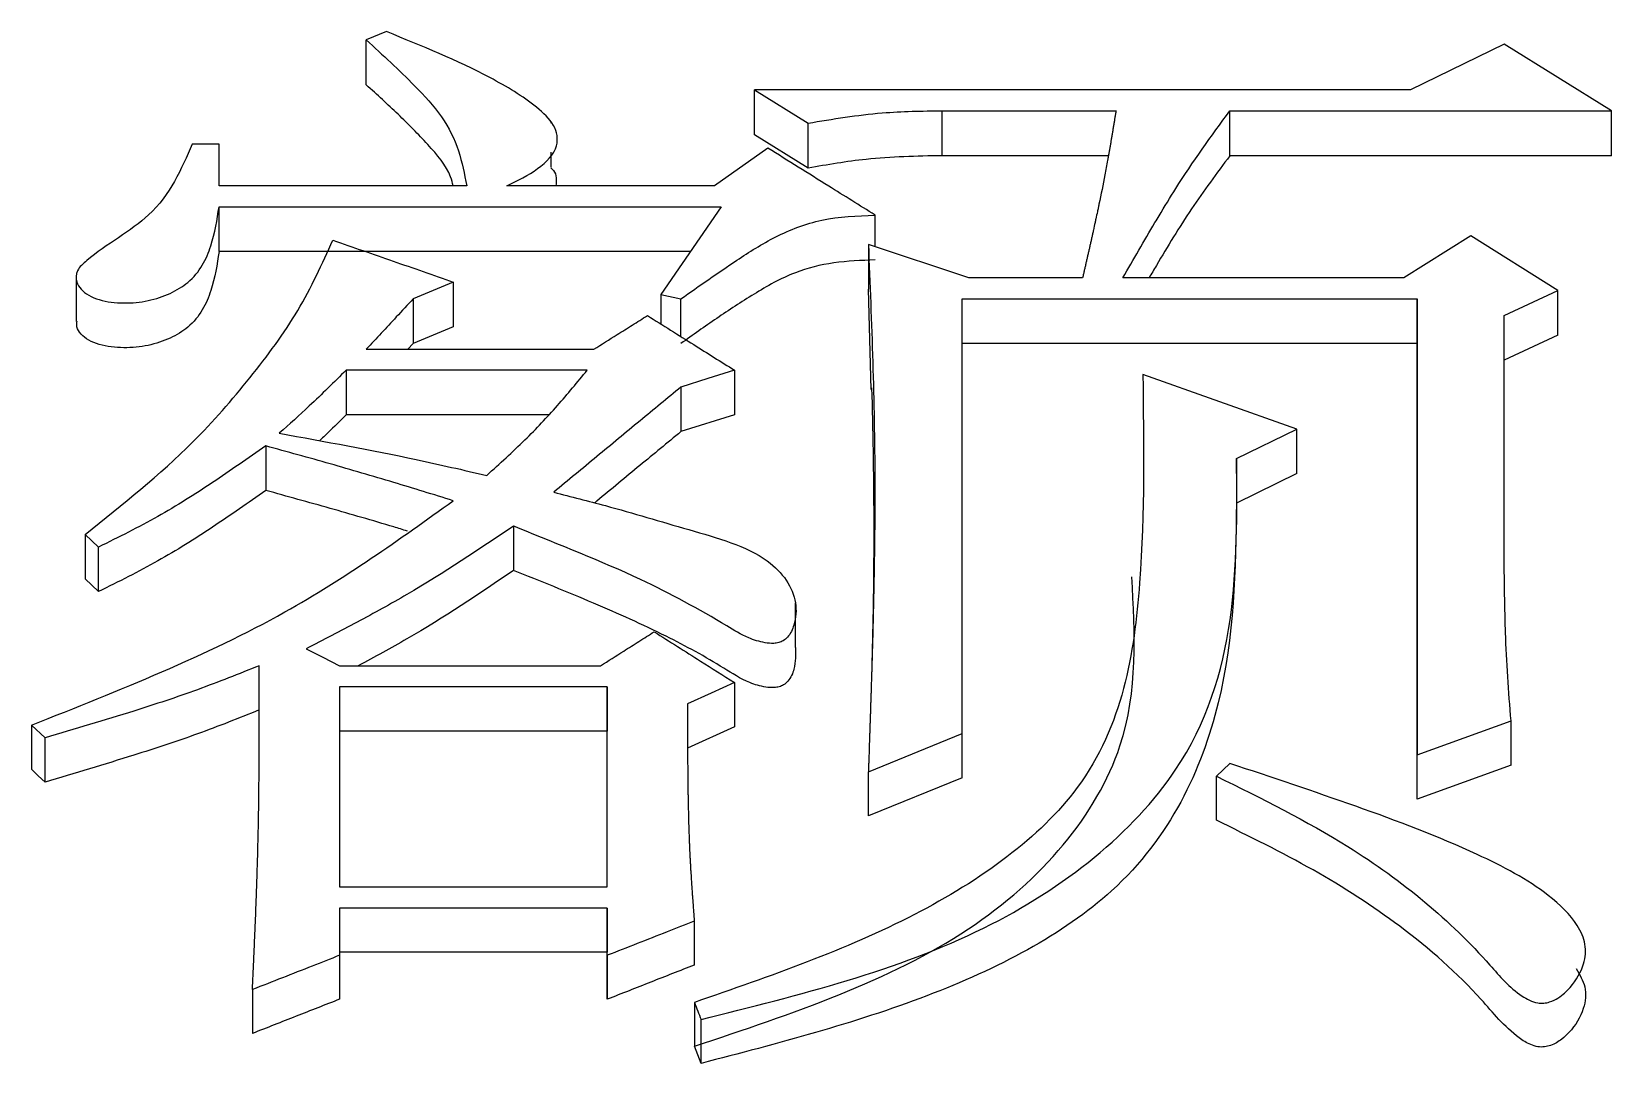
# Model space of a CAD drawing. Header units: millimetres. Extents: x 1852 to 4288, y 681 to 2404.
# Drawn here: x 2410.389 to 2412.942, y 2190.349 to 2192.015 of the extents above; entities that cross this region are included whole.
import ezdxf

# ---------------------------------------------------------------- set-up
doc = ezdxf.new("R2010")
doc.units = ezdxf.units.MM

msp = doc.modelspace()

# ---------------------------------------------------------------- linework, layer by layer
at = {"color": 7, "linetype": 'Continuous', "lineweight": 25}
for p, q in [((2410.9624, 2192.0151), (2410.93, 2192.0017)), ((2410.93, 2191.9289), (2410.93, 2192.0017)), ((2412.7689, 2191.9949), (2412.6175, 2191.921)), ((2412.942, 2191.8873), (2412.7689, 2191.9949)), ((2411.5574, 2191.921), (2411.6439, 2191.8672)), ((2411.5574, 2191.8483), (2411.5574, 2191.921)), ((2411.8603, 2191.8874), (2412.1415, 2191.8874)), ((2411.8603, 2191.8147), (2411.8603, 2191.8874)), ((2412.3254, 2191.8874), (2412.942, 2191.8873)), ((2412.3254, 2191.8147), (2412.3254, 2191.8874)), ((2412.942, 2191.8147), (2412.942, 2191.8873)), ((2411.2289, 2191.8673), (2411.2289, 2191.8688)), ((2411.6439, 2191.7946), (2411.5574, 2191.8483)), ((2411.6439, 2191.7946), (2411.6439, 2191.8672)), ((2410.692, 2191.8335), (2410.6487, 2191.8335)), ((2410.692, 2191.7661), (2410.692, 2191.8335)), ((2411.2289, 2191.7961), (2411.2289, 2191.8206)), ((2411.579, 2191.8268), (2411.4925, 2191.7661)), ((2412.1292, 2191.8147), (2411.8603, 2191.8147)), ((2412.942, 2191.8147), (2412.3254, 2191.8147)), ((2411.0922, 2191.7661), (2410.692, 2191.7661)), ((2411.4925, 2191.7661), (2411.1571, 2191.7661)), ((2410.692, 2191.6599), (2410.692, 2191.7323)), ((2411.5033, 2191.7323), (2411.406, 2191.5904)), ((2411.7521, 2191.6679), (2411.7521, 2191.7188)), ((2411.9036, 2191.6174), (2411.7413, 2191.6715)), ((2411.7413, 2191.6715), (2411.7413, 2191.5992)), ((2412.7148, 2191.6851), (2412.6067, 2191.6174)), ((2412.8555, 2191.5971), (2412.7148, 2191.6851)), ((2411.4536, 2191.6599), (2410.692, 2191.6599)), ((2410.461, 2191.6197), (2410.461, 2191.547)), ((2412.0874, 2191.6174), (2411.9036, 2191.6174)), ((2412.6067, 2191.6174), (2412.1523, 2191.6174)), ((2411.0706, 2191.6107), (2411.0706, 2191.5384)), ((2411.406, 2191.5904), (2411.4384, 2191.5836)), ((2411.406, 2191.5904), (2411.406, 2191.543)), ((2411.746, 2191.437), (2411.7413, 2191.5992)), ((2412.7689, 2191.5565), (2412.8555, 2191.5971)), ((2412.8555, 2191.5249), (2412.8555, 2191.5971)), ((2411.0057, 2191.5836), (2411.0057, 2191.5114)), ((2411.8927, 2191.5836), (2412.6283, 2191.5836)), ((2411.8927, 2190.8815), (2411.8927, 2191.5836)), ((2412.6283, 2191.5836), (2412.6283, 2190.8472)), ((2412.6283, 2191.5114), (2412.6283, 2191.5836)), ((2411.0706, 2191.5384), (2411.0057, 2191.5114)), ((2412.7689, 2191.1416), (2412.7689, 2191.5565)), ((2412.8555, 2191.5249), (2412.7689, 2191.4843)), ((2410.93, 2191.5023), (2411.2978, 2191.5023)), ((2411.0057, 2191.5114), (2410.9973, 2191.5023)), ((2412.6283, 2191.5114), (2411.8927, 2191.5114)), ((2412.6283, 2190.7759), (2412.6283, 2191.5114)), ((2411.287, 2191.4684), (2410.8975, 2191.4684)), ((2410.8975, 2191.4684), (2410.8975, 2191.3963)), ((2411.5249, 2191.4684), (2411.5249, 2191.3963)), ((2412.4336, 2191.3733), (2412.1848, 2191.4616)), ((2411.4384, 2191.4412), (2411.4384, 2191.3692)), ((2411.2247, 2191.3963), (2410.8975, 2191.3963)), ((2411.5249, 2191.3963), (2411.4384, 2191.3692)), ((2412.3362, 2191.3257), (2412.4336, 2191.3733)), ((2412.4336, 2191.3013), (2412.4336, 2191.3733)), ((2410.7677, 2191.3461), (2410.7677, 2191.2742)), ((2412.3362, 2191.3257), (2412.3362, 2191.2538)), ((2412.4336, 2191.3013), (2412.3362, 2191.2538)), ((2410.4757, 2191.2031), (2410.4973, 2191.1826)), ((2410.4973, 2191.1109), (2410.4973, 2191.1826)), ((2411.6235, 2191.0204), (2411.6235, 2191.0928)), ((2410.8867, 2190.9912), (2411.3086, 2190.9912)), ((2410.8867, 2190.9569), (2410.8867, 2190.6339)), ((2411.3194, 2190.9569), (2410.8867, 2190.9569)), ((2411.3194, 2190.6339), (2411.3194, 2190.9569)), ((2411.3194, 2190.9569), (2411.3194, 2190.8855)), ((2411.525, 2190.9638), (2411.525, 2190.8924)), ((2410.7569, 2190.9058), (2410.7569, 2190.9197)), ((2412.6283, 2190.8472), (2412.7798, 2190.9021)), ((2412.7798, 2190.8307), (2412.7798, 2190.9021)), ((2410.3891, 2190.8953), (2410.4108, 2190.8747)), ((2410.3891, 2190.8953), (2410.3891, 2190.8239)), ((2410.4108, 2190.8033), (2410.4108, 2190.8747)), ((2411.3194, 2190.8855), (2410.8867, 2190.8855)), ((2411.3194, 2190.6339), (2411.3194, 2190.8855)), ((2411.525, 2190.8924), (2411.4492, 2190.8581)), ((2411.7413, 2190.8197), (2411.8927, 2190.8815)), ((2411.8927, 2190.8102), (2411.8927, 2190.8815)), ((2412.6283, 2190.7759), (2412.6283, 2190.8472)), ((2412.7798, 2190.8307), (2412.6283, 2190.7759)), ((2411.7413, 2190.7485), (2411.7413, 2190.8197)), ((2411.8927, 2190.8102), (2411.7413, 2190.7485)), ((2412.3038, 2190.7416), (2412.3038, 2190.8128)), ((2410.8867, 2190.6339), (2411.3194, 2190.6339)), ((2411.3194, 2190.5994), (2410.8867, 2190.5994)), ((2410.8867, 2190.5994), (2410.8867, 2190.5235)), ((2411.3194, 2190.5235), (2411.3194, 2190.5994)), ((2411.3194, 2190.5994), (2411.3194, 2190.5284)), ((2411.46, 2190.5787), (2411.46, 2190.5078)), ((2412.8857, 2190.5726), (2412.8857, 2190.5735)), ((2411.3194, 2190.5284), (2410.8867, 2190.5284)), ((2410.8867, 2190.5235), (2410.8867, 2190.4526)), ((2411.3194, 2190.4526), (2411.3194, 2190.5284)), ((2411.3194, 2190.5235), (2411.3194, 2190.4526)), ((2410.7461, 2190.4682), (2410.7461, 2190.3974)), ((2411.4709, 2190.349), (2411.4709, 2190.4197)), ((2411.4709, 2190.349), (2411.4601, 2190.3766))]:
    msp.add_line(p, q, dxfattribs=at)
at = {"color": 7, "linetype": 'Continuous', "lineweight": 25, "flags": 128}
for points in [[(2412.6175, 2191.921), (2412.1971, 2191.921), (2411.5574, 2191.921)], [(2410.692, 2191.7323), (2411.0977, 2191.7323), (2411.5033, 2191.7323)], [(2411.0706, 2191.6107), (2411.0382, 2191.5972), (2411.0057, 2191.5836)], [(2411.4384, 2191.5226), (2411.4384, 2191.5363), (2411.4384, 2191.5599), (2411.4384, 2191.5836)], [(2411.5249, 2191.4684), (2411.4817, 2191.4548), (2411.4384, 2191.4412)], [(2411.168, 2191.2167), (2411.168, 2191.1848), (2411.168, 2191.1649), (2411.168, 2191.145)], [(2410.4757, 2191.2031), (2410.4757, 2191.1769), (2410.4757, 2191.1541), (2410.4757, 2191.1313)], [(2410.4973, 2191.1109), (2410.4865, 2191.1211), (2410.4757, 2191.1313)], [(2410.8326, 2191.0186), (2410.8597, 2191.0049), (2410.8867, 2190.9912)], [(2411.525, 2190.9638), (2411.4871, 2190.9467), (2411.4492, 2190.9295)], [(2410.4108, 2190.8033), (2410.3999, 2190.8136), (2410.3891, 2190.8239)], [(2412.3254, 2190.8334), (2412.3146, 2190.8231), (2412.3038, 2190.8128)], [(2411.4601, 2190.4474), (2411.4601, 2190.4187), (2411.4601, 2190.3977), (2411.4601, 2190.3766)]]:
    msp.add_lwpolyline(points, dxfattribs=at)
at = {"color": 7, "linetype": 'Continuous', "lineweight": 25}
for points, knots in [([(2410.93, 2192.0017), (2410.9565, 2191.9773), (2411, 2191.9374), (2411.0546, 2191.8788), (2411.0814, 2191.8233), (2411.0886, 2191.7851), (2411.0922, 2191.7661)], [0, 0, 0, 0, 0.3446396, 0.5657566, 0.7835326, 1, 1, 1, 1]), ([(2411.1571, 2191.7661), (2411.1745, 2191.7746), (2411.2086, 2191.7913), (2411.2431, 2191.8266), (2411.2359, 2191.8655), (2411.1955, 2191.9032), (2411.1067, 2191.9566), (2411.0198, 2191.9918), (2410.9624, 2192.0151)], [0, 0, 0, 0, 0.121784, 0.238894, 0.329996, 0.425945, 0.621085, 1, 1, 1, 1]), ([(2411.0705, 2191.7661), (2411.0692, 2191.7709), (2411.0629, 2191.7949), (2411.0296, 2191.8336), (2410.982, 2191.8818), (2410.9473, 2191.9132), (2410.93, 2191.9289)], [0, 0, 0, 0, 0.076897, 0.381334, 0.690062, 1, 1, 1, 1]), ([(2411.6439, 2191.8672), (2411.6837, 2191.8739), (2411.7548, 2191.8858), (2411.828, 2191.8869), (2411.8603, 2191.8874)], [0, 0, 0, 0, 0.558835, 1, 1, 1, 1]), ([(2412.1415, 2191.8874), (2412.1412, 2191.8854), (2412.1405, 2191.8814), (2412.1397, 2191.8765), (2412.1389, 2191.8715), (2412.1382, 2191.8676), (2412.1376, 2191.8636), (2412.1369, 2191.8597), (2412.1363, 2191.8557), (2412.1354, 2191.8508), (2412.1348, 2191.8468), (2412.1339, 2191.8419), (2412.1331, 2191.837), (2412.1321, 2191.831), (2412.131, 2191.8251), (2412.13, 2191.8192), (2412.1289, 2191.8132), (2412.1268, 2191.8014), (2412.1221, 2191.7757), (2412.1169, 2191.75), (2412.1127, 2191.7303), (2412.111, 2191.7224), (2412.1093, 2191.7145), (2412.1072, 2191.7046), (2412.1054, 2191.6967), (2412.1037, 2191.6888), (2412.1024, 2191.6829), (2412.1013, 2191.678), (2412.1002, 2191.673), (2412.0993, 2191.6691), (2412.0984, 2191.6651), (2412.0975, 2191.6612), (2412.0966, 2191.6572), (2412.0954, 2191.6523), (2412.0945, 2191.6484), (2412.0934, 2191.6434), (2412.0925, 2191.6395), (2412.0916, 2191.6355), (2412.0907, 2191.6316), (2412.0898, 2191.6276), (2412.0886, 2191.6226), (2412.0879, 2191.6195), (2412.0874, 2191.6174)], [0, 0, 0, 0, 0.021952, 0.043903, 0.054879, 0.07683, 0.087806, 0.098782, 0.120733, 0.131709, 0.15366, 0.164636, 0.186587, 0.208539, 0.23049, 0.252442, 0.274393, 0.296345, 0.384151, 0.559767, 0.581718, 0.60367, 0.647573, 0.669524, 0.713427, 0.735378, 0.75733, 0.779281, 0.790257, 0.812208, 0.823184, 0.83416, 0.856111, 0.867087, 0.889038, 0.900014, 0.921966, 0.932941, 0.943917, 0.965868, 0.976844, 1, 1, 1, 1]), ([(2412.1523, 2191.6174), (2412.1696, 2191.6472), (2412.189, 2191.6807), (2412.2177, 2191.7288), (2412.2547, 2191.7902), (2412.2953, 2191.8459), (2412.3254, 2191.8874)], [0, 0, 0, 0, 0.325176, 0.365823, 0.528414, 1, 1, 1, 1]), ([(2410.6487, 2191.8335), (2410.631, 2191.7926), (2410.5989, 2191.7185), (2410.5024, 2191.6678), (2410.4609, 2191.6301), (2410.4602, 2191.6122), (2410.4684, 2191.5986), (2410.481, 2191.5885), (2410.5042, 2191.5794), (2410.5378, 2191.5754), (2410.5779, 2191.5794), (2410.6136, 2191.5912), (2410.6569, 2191.6179), (2410.6823, 2191.669), (2410.6888, 2191.7113), (2410.692, 2191.7323)], [0, 0, 0, 0, 0.230991, 0.417984, 0.453958, 0.487906, 0.511162, 0.535138, 0.560232, 0.612084, 0.662769, 0.713245, 0.762331, 0.881446, 1, 1, 1, 1]), ([(2411.7521, 2191.7188), (2411.7272, 2191.7344), (2411.6858, 2191.7602), (2411.6281, 2191.7962), (2411.5954, 2191.8166), (2411.579, 2191.8268)], [0, 0, 0, 0, 0.432629, 0.716314, 1, 1, 1, 1]), ([(2411.2283, 2191.7953), (2411.2298, 2191.7939), (2411.2382, 2191.7856), (2411.2371, 2191.7749), (2411.2362, 2191.7661)], [0, 0, 0, 0, 0.171263, 1, 1, 1, 1]), ([(2411.8603, 2191.8147), (2411.8192, 2191.8139), (2411.746, 2191.8125), (2411.6751, 2191.8), (2411.6439, 2191.7946)], [0, 0, 0, 0, 0.5610854, 1, 1, 1, 1]), ([(2412.3254, 2191.8147), (2412.3043, 2191.7863), (2412.2612, 2191.7284), (2412.2209, 2191.6616), (2412.1988, 2191.6241), (2412.1949, 2191.6174)], [0, 0, 0, 0, 0.4424507, 0.9005553, 1, 1, 1, 1]), ([(2411.4384, 2191.5836), (2411.4683, 2191.6046), (2411.5177, 2191.6392), (2411.5896, 2191.6854), (2411.6654, 2191.7151), (2411.723, 2191.7176), (2411.7521, 2191.7188)], [0, 0, 0, 0, 0.334385, 0.552202, 0.773272, 1, 1, 1, 1]), ([(2410.4757, 2191.2031), (2410.5362, 2191.2514), (2410.6354, 2191.3308), (2410.7434, 2191.4553), (2410.8237, 2191.5634), (2410.8586, 2191.6401), (2410.8759, 2191.6783)], [0, 0, 0, 0, 0.34436, 0.564684, 0.783385, 1, 1, 1, 1]), ([(2410.8759, 2191.6783), (2410.9084, 2191.667), (2410.9733, 2191.6445), (2411.0382, 2191.622), (2411.0706, 2191.6107)], [0, 0, 0, 0, 0.5, 1, 1, 1, 1]), ([(2411.7413, 2191.6715), (2411.7439, 2191.6082), (2411.749, 2191.4816), (2411.7519, 2191.3383), (2411.7518, 2191.2566), (2411.7517, 2191.2367), (2411.7516, 2191.2307), (2411.7516, 2191.2247), (2411.7515, 2191.2187), (2411.7515, 2191.2127), (2411.7514, 2191.2047), (2411.7513, 2191.1968), (2411.7512, 2191.1888), (2411.7512, 2191.1828), (2411.7511, 2191.1768), (2411.751, 2191.1708), (2411.7509, 2191.1648), (2411.7508, 2191.1588), (2411.7507, 2191.1508), (2411.7506, 2191.1428), (2411.7504, 2191.1348), (2411.7503, 2191.1288), (2411.7502, 2191.1228), (2411.7501, 2191.1169), (2411.75, 2191.1109), (2411.7498, 2191.1049), (2411.7497, 2191.0989), (2411.7496, 2191.0929), (2411.7494, 2191.0849), (2411.7492, 2191.0769), (2411.749, 2191.0689), (2411.7489, 2191.0629), (2411.7487, 2191.0569), (2411.7486, 2191.0508), (2411.7484, 2191.0448), (2411.7483, 2191.0388), (2411.7481, 2191.0308), (2411.7478, 2191.0228), (2411.7476, 2191.0148), (2411.7474, 2191.0088), (2411.7473, 2191.0028), (2411.7471, 2190.9968), (2411.7469, 2190.9908), (2411.7467, 2190.9848), (2411.7466, 2190.9788), (2411.7464, 2190.9727), (2411.7461, 2190.9647), (2411.7459, 2190.9567), (2411.7456, 2190.9487), (2411.7454, 2190.9427), (2411.7452, 2190.9367), (2411.745, 2190.9306), (2411.7448, 2190.9246), (2411.7446, 2190.9186), (2411.7444, 2190.9106), (2411.7441, 2190.9026), (2411.7438, 2190.8945), (2411.7436, 2190.8885), (2411.7434, 2190.8825), (2411.7432, 2190.8765), (2411.743, 2190.8704), (2411.7428, 2190.8644), (2411.7426, 2190.8584), (2411.7424, 2190.8504), (2411.7421, 2190.8423), (2411.7418, 2190.8343), (2411.7416, 2190.8274), (2411.7414, 2190.8226), (2411.7413, 2190.8197)], [0, 0, 0, 0, 0.22469, 0.449389, 0.505561, 0.512583, 0.519604, 0.526626, 0.533648, 0.540669, 0.547691, 0.561734, 0.568755, 0.575777, 0.582798, 0.58982, 0.596841, 0.603863, 0.610884, 0.624928, 0.631949, 0.638971, 0.645992, 0.653014, 0.660035, 0.667057, 0.674078, 0.6811, 0.688121, 0.702165, 0.709186, 0.716208, 0.723229, 0.730251, 0.737272, 0.744294, 0.751315, 0.765358, 0.77238, 0.779401, 0.786423, 0.793445, 0.800466, 0.807488, 0.814509, 0.821531, 0.828552, 0.842595, 0.849617, 0.856638, 0.86366, 0.870682, 0.877703, 0.884725, 0.891746, 0.905789, 0.912811, 0.919832, 0.926854, 0.933875, 0.940897, 0.947918, 0.95494, 0.961962, 0.976005, 0.983026, 0.990048, 1, 1, 1, 1]), ([(2410.692, 2191.6599), (2410.6888, 2191.6389), (2410.6823, 2191.5967), (2410.6569, 2191.5456), (2410.6136, 2191.519), (2410.5779, 2191.5071), (2410.5378, 2191.5032), (2410.5043, 2191.5072), (2410.4809, 2191.5162), (2410.4687, 2191.5263), (2410.461, 2191.5371), (2410.4623, 2191.5444), (2410.4628, 2191.5475)], [0, 0, 0, 0, 0.223965, 0.44903, 0.541825, 0.637278, 0.73315, 0.831226, 0.878675, 0.923993, 0.967934, 1, 1, 1, 1]), ([(2411.7521, 2191.6464), (2411.7297, 2191.6455), (2411.6853, 2191.6438), (2411.6159, 2191.6265), (2411.5562, 2191.5915), (2411.4959, 2191.5524), (2411.4576, 2191.525), (2411.4384, 2191.5114)], [0, 0, 0, 0, 0.175432, 0.348604, 0.567478, 0.784095, 1, 1, 1, 1]), ([(2411.0057, 2191.5836), (2410.9966, 2191.5738), (2410.9794, 2191.5554), (2410.9542, 2191.5283), (2410.9381, 2191.511), (2410.93, 2191.5023)], [0, 0, 0, 0, 0.361282, 0.680641, 1, 1, 1, 1]), ([(2411.2978, 2191.5023), (2411.3103, 2191.5101), (2411.3309, 2191.5231), (2411.3598, 2191.5411), (2411.3761, 2191.5514), (2411.3843, 2191.5565)], [0, 0, 0, 0, 0.4326487, 0.7163239, 1, 1, 1, 1]), ([(2411.3843, 2191.5565), (2411.3968, 2191.5487), (2411.4218, 2191.5331), (2411.4686, 2191.5037), (2411.503, 2191.4821), (2411.5249, 2191.4684)], [0, 0, 0, 0, 0.2662424, 0.5324848, 1, 1, 1, 1]), ([(2410.8975, 2191.4684), (2410.8877, 2191.4587), (2410.8681, 2191.4393), (2410.8324, 2191.4051), (2410.8057, 2191.3811), (2410.7894, 2191.3665)], [0, 0, 0, 0, 0.280921, 0.561854, 1, 1, 1, 1]), ([(2411.1247, 2191.2985), (2411.1456, 2191.3174), (2411.1858, 2191.3539), (2411.2397, 2191.4108), (2411.2712, 2191.4492), (2411.287, 2191.4684)], [0, 0, 0, 0, 0.349925, 0.674457, 1, 1, 1, 1]), ([(2412.1848, 2191.4616), (2412.1864, 2191.3505), (2412.1895, 2191.1284), (2412.1376, 2190.7986), (2411.8223, 2190.5726), (2411.5824, 2190.4897), (2411.4601, 2190.4474)], [0, 0, 0, 0, 0.273656, 0.546764, 0.768873, 1, 1, 1, 1]), ([(2411.4384, 2191.4412), (2411.4164, 2191.423), (2411.3711, 2191.3856), (2411.3026, 2191.329), (2411.2561, 2191.2905), (2411.2329, 2191.2713)], [0, 0, 0, 0, 0.321741, 0.660871, 1, 1, 1, 1]), ([(2411.7466, 2191.4398), (2411.7482, 2191.3723), (2411.7506, 2191.2714), (2411.7495, 2191.0979), (2411.7477, 2191.0257), (2411.7468, 2190.9856)], [0, 0, 0, 0, 0.471599, 0.706014, 1, 1, 1, 1]), ([(2410.8975, 2191.3963), (2410.8878, 2191.3866), (2410.8735, 2191.3724), (2410.8588, 2191.3585), (2410.8541, 2191.3541)], [0, 0, 0, 0, 0.685137, 1, 1, 1, 1]), ([(2410.7894, 2191.3665), (2410.8634, 2191.3531), (2410.9762, 2191.3326), (2411.0868, 2191.3072), (2411.1247, 2191.2985)], [0, 0, 0, 0, 0.6569803, 1, 1, 1, 1]), ([(2411.4384, 2191.3692), (2411.4164, 2191.351), (2411.3711, 2191.3136), (2411.3246, 2191.2753), (2411.3002, 2191.2551), (2411.299, 2191.2541)], [0, 0, 0, 0, 0.47479, 0.9746759, 1, 1, 1, 1]), ([(2410.7677, 2191.3461), (2410.7391, 2191.3262), (2410.6826, 2191.2869), (2410.5942, 2191.2307), (2410.5297, 2191.1987), (2410.4973, 2191.1826)], [0, 0, 0, 0, 0.3384511, 0.6681197, 1, 1, 1, 1]), ([(2411.0706, 2191.2576), (2411.0385, 2191.2675), (2410.9724, 2191.2878), (2410.8715, 2191.3174), (2410.8023, 2191.3365), (2410.7677, 2191.3461)], [0, 0, 0, 0, 0.320379, 0.660141, 1, 1, 1, 1]), ([(2411.4709, 2190.4197), (2411.6302, 2190.4595), (2411.9407, 2190.5371), (2412.3406, 2190.86), (2412.3379, 2191.1503), (2412.3362, 2191.3257)], [0, 0, 0, 0, 0.294377, 0.5735664, 1, 1, 1, 1]), ([(2410.3891, 2190.8953), (2410.5309, 2190.9514), (2410.7821, 2191.051), (2410.983, 2191.1949), (2411.0706, 2191.2576)], [0, 0, 0, 0, 0.56421, 1, 1, 1, 1]), ([(2410.7677, 2191.2742), (2410.7392, 2191.2542), (2410.6829, 2191.2149), (2410.5941, 2191.1589), (2410.5297, 2191.1269), (2410.4973, 2191.1109)], [0, 0, 0, 0, 0.3386468, 0.6682986, 1, 1, 1, 1]), ([(2410.9963, 2191.2086), (2410.9889, 2191.2108), (2410.9476, 2191.2235), (2410.8714, 2191.2454), (2410.8023, 2191.2646), (2410.7677, 2191.2742)], [0, 0, 0, 0, 0.097268, 0.548576, 1, 1, 1, 1]), ([(2411.2329, 2191.2713), (2411.2609, 2191.2642), (2411.3345, 2191.2455), (2411.4495, 2191.2108), (2411.5619, 2191.1798), (2411.6113, 2191.13), (2411.6264, 2191.0935), (2411.6237, 2191.0617), (2411.615, 2191.0405), (2411.6046, 2191.0315), (2411.5967, 2191.0281), (2411.5865, 2191.0268), (2411.5693, 2191.0285), (2411.5423, 2191.0371), (2411.4798, 2191.0759), (2411.361, 2191.1405), (2411.2393, 2191.1872), (2411.1706, 2191.2156), (2411.168, 2191.2167)], [0, 0, 0, 0, 0.080829, 0.213073, 0.345773, 0.395058, 0.444233, 0.491132, 0.518332, 0.527917, 0.53551, 0.543103, 0.555865, 0.581938, 0.622671, 0.782526, 0.991638, 1, 1, 1, 1]), ([(2412.3362, 2191.2538), (2412.3345, 2191.1464), (2412.3311, 2190.9313), (2412.1867, 2190.6239), (2411.8384, 2190.4444), (2411.5946, 2190.3811), (2411.4709, 2190.349)], [0, 0, 0, 0, 0.271412, 0.543735, 0.768302, 1, 1, 1, 1]), ([(2411.168, 2191.2167), (2411.1118, 2191.1789), (2411.0308, 2191.1246), (2410.9155, 2191.0612), (2410.8603, 2191.0328), (2410.8326, 2191.0186)], [0, 0, 0, 0, 0.532376, 0.766064, 1, 1, 1, 1]), ([(2411.168, 2191.145), (2411.1119, 2191.107), (2411.0319, 2191.0528), (2410.9434, 2191.0054), (2410.917, 2190.9912)], [0, 0, 0, 0, 0.7007872, 1, 1, 1, 1]), ([(2411.6233, 2191.0208), (2411.6237, 2191.0091), (2411.6241, 2190.9904), (2411.6153, 2190.9695), (2411.6052, 2190.9604), (2411.5974, 2190.9568), (2411.5873, 2190.9553), (2411.5707, 2190.9567), (2411.5411, 2190.9657), (2411.492, 2190.998), (2411.4099, 2191.0427), (2411.295, 2191.0941), (2411.2113, 2191.1276), (2411.168, 2191.145)], [0, 0, 0, 0, 0.0823081, 0.1312, 0.148471, 0.1622931, 0.1761333, 0.1983557, 0.2432482, 0.3314902, 0.5260181, 0.7549229, 1, 1, 1, 1]), ([(2411.4601, 2190.3766), (2411.6184, 2190.4295), (2411.9258, 2190.5319), (2412.1836, 2190.8365), (2412.1721, 2191.0426), (2412.1669, 2191.1346)], [0, 0, 0, 0, 0.370667, 0.719175, 1, 1, 1, 1]), ([(2412.7798, 2190.9021), (2412.7779, 2190.9259), (2412.7742, 2190.9734), (2412.7702, 2191.0533), (2412.7694, 2191.1093), (2412.7689, 2191.1416)], [0, 0, 0, 0, 0.29749, 0.594994, 1, 1, 1, 1]), ([(2411.3086, 2190.9912), (2411.3211, 2190.9991), (2411.3417, 2191.0122), (2411.3706, 2191.0304), (2411.387, 2191.0408), (2411.3951, 2191.046)], [0, 0, 0, 0, 0.432649, 0.716324, 1, 1, 1, 1]), ([(2411.3951, 2191.046), (2411.4076, 2191.0381), (2411.4326, 2191.0223), (2411.4759, 2190.9949), (2411.5066, 2190.9754), (2411.525, 2190.9638)], [0, 0, 0, 0, 0.288429, 0.576858, 1, 1, 1, 1]), ([(2410.7569, 2190.9912), (2410.7239, 2190.978), (2410.658, 2190.9515), (2410.5419, 2190.9133), (2410.4588, 2190.8888), (2410.4108, 2190.8747)], [0, 0, 0, 0, 0.296607, 0.593255, 1, 1, 1, 1]), ([(2410.7461, 2190.4682), (2410.7464, 2190.4758), (2410.7471, 2190.4911), (2410.748, 2190.5101), (2410.7486, 2190.5254), (2410.7491, 2190.5368), (2410.7495, 2190.5464), (2410.7499, 2190.5559), (2410.7505, 2190.5692), (2410.7513, 2190.5883), (2410.752, 2190.6073), (2410.7527, 2190.6263), (2410.7532, 2190.6416), (2410.7538, 2190.6606), (2410.7543, 2190.6758), (2410.7548, 2190.6948), (2410.7551, 2190.71), (2410.7555, 2190.7252), (2410.7558, 2190.7404), (2410.756, 2190.7556), (2410.7563, 2190.7746), (2410.7564, 2190.7879), (2410.7566, 2190.8012), (2410.7566, 2190.8088), (2410.7567, 2190.8182), (2410.7568, 2190.8258), (2410.7568, 2190.8334), (2410.7569, 2190.841), (2410.7569, 2190.8486), (2410.7569, 2190.8581), (2410.757, 2190.8656), (2410.757, 2190.8751), (2410.757, 2190.8827), (2410.757, 2190.8922), (2410.757, 2190.8997), (2410.757, 2190.9073), (2410.757, 2190.9149), (2410.757, 2190.9225), (2410.757, 2190.9319), (2410.757, 2190.9395), (2410.757, 2190.949), (2410.757, 2190.9556), (2410.757, 2190.9613), (2410.757, 2190.965), (2410.757, 2190.9688), (2410.757, 2190.9736), (2410.7569, 2190.9773), (2410.7569, 2190.9819), (2410.7569, 2190.9862), (2410.7569, 2190.9895), (2410.7569, 2190.9912)], [0, 0, 0, 0, 0.043584, 0.087168, 0.10896, 0.130753, 0.152545, 0.163441, 0.185233, 0.228817, 0.272401, 0.294193, 0.337777, 0.35957, 0.403154, 0.424946, 0.46853, 0.490322, 0.512114, 0.555699, 0.577491, 0.621075, 0.631971, 0.653763, 0.664659, 0.686451, 0.697347, 0.708243, 0.730035, 0.740931, 0.762723, 0.773619, 0.795412, 0.806308, 0.8281, 0.838996, 0.849892, 0.871684, 0.88258, 0.904372, 0.915268, 0.93706, 0.942508, 0.947956, 0.958852, 0.9643, 0.975196, 0.980644, 0.990322, 1, 1, 1, 1]), ([(2411.4492, 2190.9295), (2411.4492, 2190.8907), (2411.4491, 2190.8495), (2411.4495, 2190.8057), (2411.4496, 2190.7984), (2411.4497, 2190.7911), (2411.4498, 2190.7838), (2411.4499, 2190.7778), (2411.45, 2190.7717), (2411.4501, 2190.7668), (2411.4503, 2190.7607), (2411.4504, 2190.7547), (2411.4506, 2190.7449), (2411.4509, 2190.7352), (2411.4512, 2190.7255), (2411.4515, 2190.7182), (2411.4518, 2190.7109), (2411.4521, 2190.7011), (2411.4525, 2190.6926), (2411.4529, 2190.6841), (2411.4532, 2190.6792), (2411.4535, 2190.6731), (2411.4538, 2190.6671), (2411.4544, 2190.6573), (2411.455, 2190.6476), (2411.4558, 2190.6354), (2411.4565, 2190.6257), (2411.4574, 2190.6135), (2411.4581, 2190.6037), (2411.4591, 2190.5913), (2411.4597, 2190.5838), (2411.46, 2190.5787)], [0, 0, 0, 0, 0.332695, 0.353489, 0.374282, 0.395075, 0.415869, 0.436662, 0.447059, 0.467852, 0.478249, 0.499042, 0.519836, 0.561423, 0.582216, 0.603009, 0.623803, 0.644596, 0.686183, 0.69658, 0.717373, 0.72777, 0.748563, 0.769356, 0.810943, 0.831737, 0.873323, 0.894117, 0.935704, 0.956497, 1, 1, 1, 1]), ([(2410.7569, 2190.9197), (2410.7239, 2190.9065), (2410.658, 2190.88), (2410.5417, 2190.8422), (2410.4587, 2190.8176), (2410.4108, 2190.8033)], [0, 0, 0, 0, 0.29672, 0.593461, 1, 1, 1, 1]), ([(2412.3038, 2190.8128), (2412.3768, 2190.7767), (2412.5469, 2190.6924), (2412.7011, 2190.5634), (2412.7791, 2190.4687), (2412.8091, 2190.4506), (2412.8212, 2190.4464), (2412.8329, 2190.4459), (2412.8445, 2190.4484), (2412.8602, 2190.4564), (2412.8816, 2190.4765), (2412.8988, 2190.5063), (2412.9021, 2190.5415), (2412.8843, 2190.5808), (2412.8293, 2190.6343), (2412.7058, 2190.6991), (2412.5294, 2190.7654), (2412.3935, 2190.8107), (2412.3254, 2190.8334)], [0, 0, 0, 0, 0.163054, 0.380102, 0.433894, 0.442949, 0.452088, 0.458006, 0.463913, 0.473847, 0.492962, 0.528393, 0.555625, 0.58285, 0.633845, 0.724478, 0.861928, 1, 1, 1, 1]), ([(2412.885, 2190.502), (2412.8908, 2190.4923), (2412.9029, 2190.4717), (2412.8986, 2190.4346), (2412.8818, 2190.4063), (2412.8615, 2190.3871), (2412.848, 2190.3787), (2412.8339, 2190.3752), (2412.8224, 2190.3755), (2412.8078, 2190.3801), (2412.7722, 2190.4035), (2412.7158, 2190.475), (2412.6088, 2190.569), (2412.4617, 2190.6642), (2412.3567, 2190.7156), (2412.3038, 2190.7416)], [0, 0, 0, 0, 0.046163, 0.098158, 0.160107, 0.179858, 0.204104, 0.21503, 0.226044, 0.23927, 0.264226, 0.376378, 0.598998, 0.797949, 1, 1, 1, 1]), ([(2411.46, 2190.5787), (2411.4453, 2190.5729), (2411.4146, 2190.5608), (2411.3677, 2190.5424), (2411.3355, 2190.5298), (2411.3194, 2190.5235)], [0, 0, 0, 0, 0.313727, 0.656864, 1, 1, 1, 1]), ([(2410.8867, 2190.5235), (2410.872, 2190.5177), (2410.8412, 2190.5056), (2410.7944, 2190.4872), (2410.7622, 2190.4745), (2410.7461, 2190.4682)], [0, 0, 0, 0, 0.313727, 0.656864, 1, 1, 1, 1]), ([(2411.46, 2190.5078), (2411.4366, 2190.4986), (2411.3897, 2190.4802), (2411.3429, 2190.4618), (2411.3194, 2190.4526)], [0, 0, 0, 0, 0.5, 1, 1, 1, 1]), ([(2410.8867, 2190.4526), (2410.8633, 2190.4434), (2410.8164, 2190.425), (2410.7695, 2190.4066), (2410.7461, 2190.3974)], [0, 0, 0, 0, 0.5, 1, 1, 1, 1]), ([(2411.4601, 2190.4474), (2411.4619, 2190.4428), (2411.4655, 2190.4336), (2411.4691, 2190.4243), (2411.4709, 2190.4197)], [0, 0, 0, 0, 0.499988, 1, 1, 1, 1])]:
    msp.add_open_spline(points, degree=3, knots=knots, dxfattribs=at)

doc.saveas('drawing.dxf')
